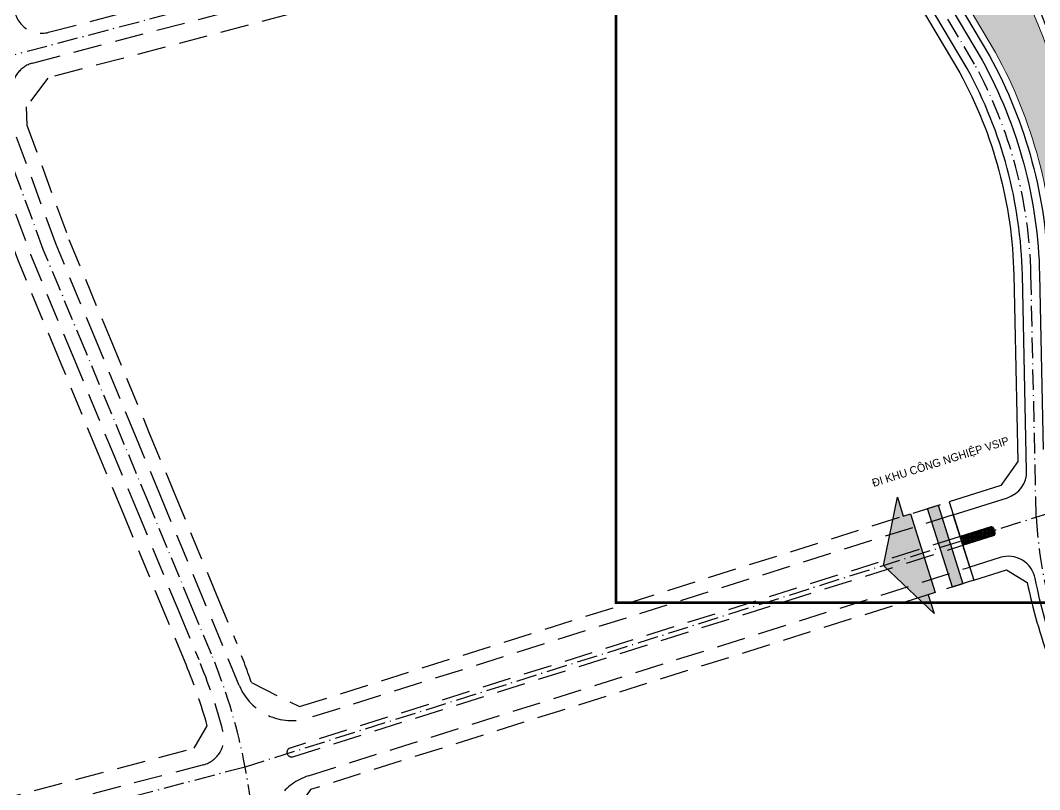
# Model space of a CAD drawing. Header units: metres. Extents: x 566631 to 574417, y 2062953 to 2068466.
# Drawn here: x 567713.6 to 568159.2, y 2065749.5 to 2066085.5 of the extents above; entities that cross this region are included whole.
import ezdxf

# ---------------------------------------------------------------- set-up
doc = ezdxf.new("R2010")
doc.units = ezdxf.units.M
doc.linetypes.add('ACAD_ISO10W100', pattern=[18.5, 12, -3, 0.5, -3])
doc.linetypes.add('HIDDEN', pattern=[0.375, 0.25, -0.125])
for name, color, linetype in [('BoThamCo', 94, 'CONTINUOUS'), ('ghi_chu', 7, 'CONTINUOUS'), ('hacth sdd', 8, 'CONTINUOUS'), ('hatchViaHe+LogDg', 129, 'CONTINUOUS'), ('Khung ban ve', 7, 'CONTINUOUS'), ('LogDg', 7, 'CONTINUOUS'), ('LogDg phu', 7, 'CONTINUOUS'), ('RANHGIOI', 2, 'HIDDEN'), ('TimDg', 222, 'CONTINUOUS'), ('ViaHeS', 32, 'CONTINUOUS'), ('ViaHeSphu', 32, 'CONTINUOUS')]:
    doc.layers.add(name, color=color, linetype=linetype)
doc.layers.add('datKeSog', color=251, linetype='CONTINUOUS', lineweight=13)
doc.layers.add('datMatNc', color=150, linetype='CONTINUOUS', lineweight=13)
doc.styles.add('avantH', font='VHAVAN.ttf', dxfattribs={"height": 10})

msp = doc.modelspace()

# ---------------------------------------------------------------- hatches: boundary and pattern name
at = {"layer": 'hacth sdd'}
h = msp.add_hatch(dxfattribs=at)
h.set_pattern_fill('DASH', color=152, scale=0.5, style=0)
h.set_pattern_definition([(0, (0, 0), (1.5875, 1.5875), [1.5875, -1.5875])])
edge = h.paths.add_edge_path()
edge.add_line((568183.6201683327, 2065918.921055044), (568168.8181398355, 2066044.597950605))
edge.add_arc((568024.8134988274, 2066027.63730887), 144.9999999997729, 6.717261423255472, 34.05897894871769)
edge.add_line((568144.9404182411, 2066108.843978744), (568098.1901080231, 2066178.000499469))
edge.add_line((568098.1901080231, 2066178.000499469), (568085.0913842997, 2066201.596774492))
edge.add_arc((568202.2502013814, 2066266.633776105), 133.9999999954225, 200.0084056628792, 209.035455693567, ccw=False)
edge.add_line((568076.3381152166, 2066220.784604287), (568071.4225555877, 2066234.283831054))
edge.add_arc((568197.3346417545, 2066280.133002879), 133.9999999997454, 170.7022042001583, 200.0084056654896, ccw=False)
edge.add_line((568065.0951427778, 2066301.782827597), (568070.2285092395, 2066333.137991798))
edge.add_line((568070.2285092395, 2066333.137991798), (568075.3908017699, 2066383.853710804))
edge.add_arc((567886.8530623493, 2066414.423643979), 191.0000000004416, 350.7900851439517, 357.9800821339687)
edge.add_line((568077.7343815274, 2066407.691483183), (568080.4256581354, 2066483.99899346))
edge.add_line((568080.4256581354, 2066483.99899346), (568080.6457711871, 2066490.814411395))
edge.add_line((568080.6457711871, 2066490.814411395), (568076.7772794547, 2066494.780576226))
edge.add_line((568076.7772794547, 2066494.780576226), (568057.0791909866, 2066494.635737341))
edge.add_line((568057.0791909866, 2066494.635737341), (568051.8839304355, 2066489.606287584))
edge.add_line((568051.8839304355, 2066489.606287584), (568042.8667809778, 2066263.069308326))
edge.add_arc((568132.2959639548, 2066259.509640887), 89.50000000112202, 177.7205840143957, 210.7173070783)
edge.add_line((568055.352991614, 2066213.79280583), (568139.856352352, 2066071.57080512))
edge.add_arc((567955.4122950307, 2065970.128014746), 210.4999999999731, 1.2450517960169236, 28.810450033350207, ccw=False)
edge.add_line((568165.8625975254, 2065974.701873059), (568167.5880580689, 2065895.310761973))
edge.add_line((568167.5880580689, 2065895.310761973), (568172.3432413975, 2065891.903232982))
edge.add_line((568172.3432413975, 2065891.903232982), (568183.4382738377, 2065895.402493342))
edge.add_line((568183.4382738377, 2065895.402493342), (568186.5903919834, 2065900.513268813))
edge.add_line((568186.5903919834, 2065900.513268813), (568183.6201683327, 2065918.921055044))
h = msp.add_hatch(dxfattribs=at)
h.set_pattern_fill('CROSS', color=64, scale=0.05, style=0)
h.set_pattern_definition([(0, (568124.4922125977, 2065856.434559209), (0.3175, 0.3175), [0.15875, -0.4762500000000001]), (90, (568124.5715875977, 2065856.355184209), (-0.3175, 0.3175), [0.15875, -0.4762500000000001])])
edge = h.paths.add_edge_path()
edge.add_arc((568138.7502634323, 2065861.38579943), 0.75000000039755, 287.5047442937333, 377.5047442990833)
edge.add_line((568139.4655324684, 2065861.611388008), (568138.8639764291, 2065863.518729299))
edge.add_arc((568138.1487073932, 2065863.293140721), 0.7500000000234844, 17.50474432139668, 107.504744307565)
edge.add_line((568137.9231188158, 2065864.008409757), (568124.4922125977, 2065859.772438572))
edge.add_line((568124.4922125977, 2065859.772438572), (568125.5449457916, 2065856.434559209))
edge.add_line((568125.5449457916, 2065856.434559209), (568138.9758520096, 2065860.670530394))
at = {"layer": 'hatchViaHe+LogDg'}
for points in [[(568110.4120262641, 2065834.583832077), (568112.9960376004, 2065826.390760772), (568090.9277621274, 2065847.393786836), (568096.9742329741, 2065877.179548202), (568099.5582443066, 2065868.986476896), (568102.6794143313, 2065869.970862168), (568113.533196285, 2065835.568217353)], [(568114.8359999589, 2065873.766010154), (568125.6642379508, 2065839.433139929), (568121.008026886, 2065837.886787427), (568110.1542449282, 2065872.289432243)]]:
    msp.add_hatch(color=158, dxfattribs=at).paths.add_polyline_path(points)

# ---------------------------------------------------------------- linework, layer by layer
at = {"layer": 'BoThamCo'}
msp.add_lwpolyline([(568138.9758520096, 2065860.670530394, 0.4142135624340024), (568139.4655324684, 2065861.611388008), (568138.8639764291, 2065863.518729299, 0.4142135623481141), (568137.9231188158, 2065864.008409757), (568124.4922125977, 2065859.772438572), (568125.5449457916, 2065856.434559209)], format="xyb", close=True, dxfattribs=at)
at = {"layer": 'datKeSog'}
msp.add_lwpolyline([(568051.8839304355, 2066489.606287584), (568048.7612246759, 2066486.583245415), (568039.8691547329, 2066263.188626788, 0.1449785006139977), (568052.773897567, 2066212.260397956), (568137.2516644283, 2066070.081472601, -0.1207992988462257), (568162.8633058033, 2065974.636687426), (568164.5398766699, 2065897.495066083), (568167.588058069, 2065895.310761973), (568165.8625975254, 2065974.701873059, 0.1208601099268), (568139.856352352, 2066071.57080512), (568055.352991614, 2066213.79280583, -0.144978500596995), (568042.8667809778, 2066263.069308326)], format="xyb", close=True, dxfattribs=at)
msp.add_lwpolyline([(568171.7975462012, 2066044.948860433, 0.1198699787173041), (568147.4258027807, 2066110.524116741), (568100.7491945344, 2066179.571612053), (568087.7143428948, 2066203.05282676, -0.03940831778467432), (568079.1570425212, 2066221.811078277), (568074.2414828873, 2066235.310305058, -0.1285739781622454), (568068.0557285757, 2066301.298130028), (568073.2038435334, 2066332.743379659), (568078.3664043959, 2066383.461734827, 0.031267349860004), (568080.7325174308, 2066407.585742438), (568083.4239510185, 2066483.897703668), (568083.5511336674, 2066487.835693256), (568080.645771187, 2066490.814411394), (568080.4256581358, 2066483.998993484), (568077.7343815274, 2066407.691483183, -0.03138257663283053), (568075.3908017699, 2066383.853710804), (568070.2285092397, 2066333.137991799), (568065.0951427778, 2066301.782827597, 0.1285739781791055), (568071.4225555877, 2066234.283831054), (568076.3381152166, 2066220.784604287, 0.03940831778231667), (568085.0913842997, 2066201.596774492), (568098.1901080256, 2066178.000499464), (568144.9404182411, 2066108.843978744, -0.1198699787168014), (568168.8181398355, 2066044.597950605)], format="xyb", dxfattribs=at)
at = {"layer": 'datMatNc'}
msp.add_lwpolyline([(568183.6201683327, 2065918.921055044), (568168.8181398355, 2066044.597950605, 0.1198699787168014), (568144.9404182411, 2066108.843978744), (568098.1901080231, 2066178.000499469), (568085.0913842997, 2066201.596774492, -0.03940831778231667), (568076.3381152166, 2066220.784604287), (568071.4225555877, 2066234.283831054, -0.1285739781791055), (568065.0951427778, 2066301.782827597), (568070.2285092395, 2066333.137991798), (568075.3908017699, 2066383.853710804, 0.03138257663283053), (568077.7343815274, 2066407.691483183), (568080.4256581354, 2066483.99899346), (568080.6457711871, 2066490.814411395), (568076.7772794547, 2066494.780576226), (568057.0791909866, 2066494.635737341), (568051.8839304355, 2066489.606287584), (568042.8667809778, 2066263.069308326, 0.144978500596995), (568055.352991614, 2066213.79280583), (568139.856352352, 2066071.57080512, -0.1208601099268), (568165.8625975254, 2065974.701873059), (568167.5880580689, 2065895.310761973), (568172.3432413975, 2065891.903232982), (568183.4382738377, 2065895.402493342), (568186.5903919834, 2065900.513268813)], format="xyb", close=True, dxfattribs=at)
at = {"layer": 'Khung ban ve', "const_width": 1.2}
msp.add_lwpolyline([(567973.9280794318, 2066641.109092405), (569223.9280794318, 2066641.109092405), (569223.9280794318, 2065831.109092405), (567973.9280794318, 2065831.109092405)], close=True, dxfattribs=at)
at = {"layer": 'LogDg'}
for points in [[(568057.0908769494, 2066502.636556536, 0.4004741393009789), (568045.1886048778, 2066491.114154764), (568036.1221219266, 2066263.337774865, 0.1449785006141449), (568049.5500300106, 2066210.344888107), (568133.9955428393, 2066068.220247375, -0.120721405446996), (568159.114191151, 2065974.555205381), (568160.7765047521, 2065898.069582813, 0.4999972063578449)], [(568174.7769525669, 2066045.299770262, 0.1198699787172776), (568149.9111873201, 2066112.204254739), (568103.3082810395, 2066181.142724644), (568090.3373014863, 2066204.508879035, -0.0394083177976418), (568081.975969821, 2066222.837552279), (568077.0604101894, 2066236.336779054, -0.1285739781631975), (568071.0163143737, 2066300.81343246), (568076.1791778273, 2066332.348767518), (568081.3420762165, 2066383.07043864, 0.0311547668504222), (568083.730653334, 2066407.480001692), (568086.4222438985, 2066483.796413795), (568086.6348025695, 2066490.377923467, 0.4258714753233532), (568074.5528230912, 2066502.764953197), (568057.0908769494, 2066502.636556536)], [(568167.174031696, 2065807.038307672, -0.0442762420745262), (568157.2597760388, 2065841.661338444, 0.4483491219588146), (568141.867192256, 2065850.834725481), (568128.6279896889, 2065846.659215694), (568121.4091688117, 2065869.547781732), (568145.0901506675, 2065877.016522496, 0.3333358165575122), (568153.4779003185, 2065888.721569588), (568151.6159618456, 2065974.39224132, 0.120558977139746), (568127.4823963501, 2066064.499317227), (568075.5013985609, 2066151.98508631, 0.3349428730565918)]]:
    msp.add_lwpolyline(points, format="xyb", dxfattribs=at)
at = {"layer": 'LogDg', "ltscale": 0.75}
for points in [[(568110.4120262639, 2065834.583832077), (568112.9960376003, 2065826.390760773), (568090.9277621272, 2065847.393786836), (568096.974232974, 2065877.179548202), (568099.5582443065, 2065868.986476897), (568102.6794143312, 2065869.970862169), (568113.5331962849, 2065835.568217353)], [(568114.8359999588, 2065873.766010154), (568125.6642379508, 2065839.433139929), (568121.0080268859, 2065837.886787427), (568110.154244928, 2065872.289432244)]]:
    msp.add_lwpolyline(points, close=True, dxfattribs=at)
at = {"layer": 'LogDg'}
msp.add_lwpolyline([(568139.051048202, 2065860.432107382, 0.414213562459298), (568139.7039554802, 2065861.6865842), (568139.102399441, 2065863.593925491, 0.4142135623743699), (568137.8479226232, 2065864.246832769), (568124.4170164051, 2065860.010861584), (568125.6201419838, 2065856.196136198)], format="xyb", close=True, dxfattribs=at)
at = {"layer": 'LogDg phu', "linetype": 'HIDDEN', "ltscale": 50}
for points, elevation in [([(568008.258764243, 2066502.277496886), (568008.2587642425, 2066502.277496886, 0.1450850854462245), (567916.1629986268, 2066474.241157939), (567729.4099954761, 2066350.904046199, 0.2363348726012495), (567724.0438458779, 2066341.596119495), (567719.9008593707, 2066271.240114893), (567716.6114419358, 2066207.607695197), (567713.3971455975, 2066142.942733489), (567710.8918734312, 2066092.537971513, 0.5075175293600156), (567725.9401865894, 2066080.33979733), (568007.678102545, 2066154.719952063)], 3.0256135e-09), ([(568124.417016405, 2065860.010861584), (567831.5399723656, 2065767.640421408, 1.000000000027756), (567832.7430979447, 2065763.825696021), (568125.620141984, 2065856.196136197)], 2.6014947e-09)]:
    msp.add_lwpolyline(points, format="xyb", dxfattribs=dict(at, elevation=elevation))
for points in [[(568121.409168812, 2065869.547781731), (567839.8815684333, 2065780.756840625, -0.3885952892119609), (567809.275189152, 2065795.007400011), (567793.9709257017, 2065831.843864622), (567775.264984491, 2065876.864723126), (567764.4249333385, 2065902.955846242), (567747.281988876, 2065944.214712572), (567729.2232768235, 2065987.679141002), (567710.464687371, 2066038.557694003), (567709.9613827929, 2066054.871221176, -0.3491088883845632), (567718.8925676671, 2066066.843741356), (568010.5497664135, 2066143.842634098)], [(567342.3764804489, 2065684.115206062), (567367.0485707542, 2065965.747305955, -0.3162801207754457), (567375.9396792423, 2065976.30254163), (567683.1664304101, 2066057.411870524, -0.4824600276535601), (567698.223831549, 2066046.179445665), (567698.5305658912, 2066036.237316696), (567718.0483342491, 2065983.299657691), (567736.2004704069, 2065939.6103724), (567753.3433037947, 2065898.351773408), (567764.1834572515, 2065872.260404062), (567782.889280884, 2065827.239828553), (567791.5580962572, 2065806.374498329, -0.033971309950736), (567802.1595765763, 2065774.99941431, -0.4141603264595829), (567793.6196556231, 2065760.3359426), (567355.0513083818, 2065644.551805246, -0.5192549419956226), (567340.033396713, 2065657.194793225), (567342.3764804489, 2065684.115206062)], [(568171.9654073849, 2065792.737292225), (568193.0167068782, 2065729.904615605, -0.4085812435176516), (568188.1182599403, 2065719.827957144), (567831.8561018949, 2065592.781168764, -0.5249747262411383), (567821.1706275612, 2065600.479249175), (567822.6236573436, 2065671.833480155), (567822.0686766575, 2065731.411147348, -0.329890677393226), (567839.5479728384, 2065755.486319626), (568128.6279896891, 2065846.659215694)]]:
    msp.add_lwpolyline(points, format="xyb", dxfattribs=at)
at = {"layer": 'RANHGIOI', "color": 1, "ltscale": 9, "const_width": 0.5}
msp.add_lwpolyline([(568191.0584181908, 2066330.156570429), (568073.8426399846, 2066318.076938635), (568071.016314374, 2066300.81343246, 0.1285739781783505), (568077.0604101924, 2066236.336779047), (568081.9759698213, 2066222.837552279, 0.03940831777614574), (568090.337301481, 2066204.508879045), (568103.3082810395, 2066181.142724642), (568149.9111873205, 2066112.204254739, -0.1198699787172983), (568174.7769525672, 2066045.299770262)], format="xyb", dxfattribs=at)
at = {"layer": 'TimDg', "linetype": 'ACAD_ISO10W100', "ltscale": 0.75, "elevation": 3.0256135e-09}
for points in [[(568198.5799684294, 2065725.103991018), (568170.7033791732, 2065808.308389804, -0.0775633036579484), (568157.666223316, 2065868.59439549), (568155.3650764982, 2065974.473723357, 0.1206413327394175), (568130.7391229575, 2066066.359524186), (568046.3261624569, 2066208.429378254, -0.1449785005982187), (568032.3750891204, 2066263.486922942), (568043.3960499765, 2066540.365463395), (568056.7464521006, 2066694.889877784, 0.1449760631665937), (568045.3645630765, 2066750.534412745), (567960.3018219627, 2066910.122403926, 0.0564276878624258), (567947.5523202029, 2066928.660871572), (567882.5470984769, 2067003.501891029)], [(567816.2204722706, 2065715.087808976, 0.0964100116880603), (567797.0989186661, 2065808.676516364), (567788.4301032928, 2065829.541846587), (567769.7242208712, 2065874.562563594), (567758.8841185665, 2065900.653809825), (567741.7412296414, 2065941.912542486), (567723.6358055363, 2065985.489399346), (567704.497626631, 2066037.39750535)]]:
    msp.add_lwpolyline(points, format="xyb", dxfattribs=at)
at = {"layer": 'TimDg', "linetype": 'ACAD_ISO10W100', "ltscale": 0.75}
for points in [[(568052.2881293193, 2066834.889954684), (568102.991174502, 2066722.451236624, -0.06611464468073987), (568107.5329600935, 2066707.319698749), (568108.105884915, 2066703.759581256, -0.06356687069896239), (568108.9312555632, 2066678.448616315), (568106.5453847583, 2066653.240347697, -0.02089603911767783), (568105.4113838099, 2066644.962897411), (568098.3201332069, 2066605.531851224), (568092.235403882, 2066551.304828184, 0.01986659136190723), (568091.0923205512, 2066535.459001668), (568089.4205367794, 2066483.695123935), (568086.7287892373, 2066407.374260947, -0.03104472803130873), (568084.3178156565, 2066382.679806758), (568079.1545121215, 2066331.954155377), (568073.9769001718, 2066300.328734892, 0.128573978163073), (568079.8793374918, 2066237.36325305), (568084.7948971234, 2066223.864026275, 0.03940831779775716), (568092.9602600777, 2066205.96493131), (568105.8673675462, 2066182.713837234), (568152.3965718598, 2066113.884392736, -0.1198699787172655), (568177.7563589327, 2066045.650680091), (568192.5358873331, 2065920.164822018), (568198.6528241944, 2065882.255465895)], [(569579.458327795, 2066552.489101444), (569316.6908584707, 2066388.630738333, -0.0121560828798097), (569316.4815255365, 2066388.50716488), (569007.7068141839, 2066216.212450042), (568836.948536262, 2066116.998506182, -0.0506837863320612), (568652.7276902705, 2066033.6086813), (568203.7804233594, 2065882.944183276), (567811.8071871288, 2065759.319812214)]]:
    msp.add_lwpolyline(points, format="xyb", dxfattribs=at)
for points in [[(566871.3613732614, 2065848.909185596), (568071.6589337166, 2066165.793471462)], [(567811.8071871304, 2065759.319812215), (566954.7490777657, 2065533.052379977)]]:
    msp.add_lwpolyline(points, dxfattribs=at)
at = {"layer": 'ViaHeS'}
msp.add_lwpolyline([(568057.0791909859, 2066494.635737341), (568048.7612246757, 2066486.583245415), (568039.8691547328, 2066263.188626788, 0.1449785006445924), (568052.7738975724, 2066212.260397946), (568137.2516644282, 2066070.081472601, -0.1207992988297231), (568162.8633058028, 2065974.636687439), (568164.5398766696, 2065897.495066083), (568172.3432413976, 2065891.903232982), (568183.4382738374, 2065895.402493342), (568188.9990425578, 2065904.418602214), (568186.592074666, 2065919.335644036), (568171.797546201, 2066044.948860433, 0.1198699787173041), (568147.4258027805, 2066110.524116741), (568100.7491945327, 2066179.571612054), (568087.7143428948, 2066203.05282676, -0.03940831779749299), (568079.1570425188, 2066221.811078283), (568074.2414828872, 2066235.310305058, -0.1285739781631532), (568068.0557285757, 2066301.298130028), (568073.2038435333, 2066332.743379658), (568078.3664043958, 2066383.461734827, 0.031267349860004), (568080.7325174307, 2066407.585742438), (568083.4239510177, 2066483.897703654), (568083.5511336671, 2066487.835693256), (568076.7772794545, 2066494.780576225)], format="xyb", close=True, dxfattribs=at)
at = {"layer": 'ViaHeS', "elevation": 3.0256135e-09}
msp.add_lwpolyline([(568075.441841973, 2066144.743934586), (568124.2253541802, 2066062.63964137, -0.1204742280587071), (568147.8668471931, 2065974.310759284), (568149.6384777902, 2065892.795292557), (568142.1827697512, 2065882.390903141), (568119.6044601984, 2065875.269934003), (568130.4326981903, 2065840.937063778), (568144.7380789092, 2065845.448835324), (568153.7675006608, 2065839.978545641, 0.0429791116498048), (568163.6444423199, 2065805.768947546)], format="xyb", dxfattribs=at)
at = {"layer": 'ViaHeSphu', "linetype": 'HIDDEN', "ltscale": 50}
for points in [[(568012.5918385026, 2066136.107652415), (567725.5434417464, 2066060.325505377), (567716.1830876971, 2066047.777671094)], [(568130.4326981904, 2065840.937063778), (567840.4055507972, 2065749.465452012), (567827.6066942061, 2065730.839830155)]]:
    msp.add_lwpolyline(points, dxfattribs=at)
msp.add_lwpolyline([(567795.3049309781, 2065777.329060083, 0.0297640177377033), (567786.0172738483, 2065804.072480294), (567777.348458475, 2065824.937810518), (567758.6426936319, 2065869.95824453), (567747.8024890228, 2065896.049736991), (567730.6597111725, 2065937.308202314), (567712.4608629617, 2065981.109916035), (567692.5635051514, 2066035.077128042), (567692.3556549432, 2066041.814142112), (567681.04124611, 2066048.576713288), (567384.9321327441, 2065970.402493813), (567374.390708235, 2065957.888056523), (567348.3771967472, 2065660.797325142), (567348.3771967472, 2065660.797325142), (567357.1788276309, 2065653.387578973), (567789.6106506462, 2065767.551644563)], format="xyb", close=True, dxfattribs=at)
msp.add_lwpolyline([(567716.1810699014, 2066047.843073574), (567716.4317481108, 2066039.717882657), (567734.8107481108, 2065989.868882657), (567752.8227481105, 2065946.516882658), (567769.9657481104, 2065905.257882658), (567780.8057481105, 2065879.166882659), (567799.5117481106, 2065834.145882657), (567808.1805634841, 2065813.280552434, -0.0174026163629556), (567814.585712669, 2065796.210250393), (567835.6569640579, 2065785.715782392), (568119.6044601985, 2065875.269934003)], format="xyb", dxfattribs=at)

# ---------------------------------------------------------------- texts
at = {"layer": 'ghi_chu', "style": 'avantH'}
msp.add_text('®i khu c«ng nghiÖp vsip', height=3.5, rotation=17.50474430049062, dxfattribs=at).set_placement((568086.5777033485, 2065881.669450018))

doc.saveas('drawing.dxf')
